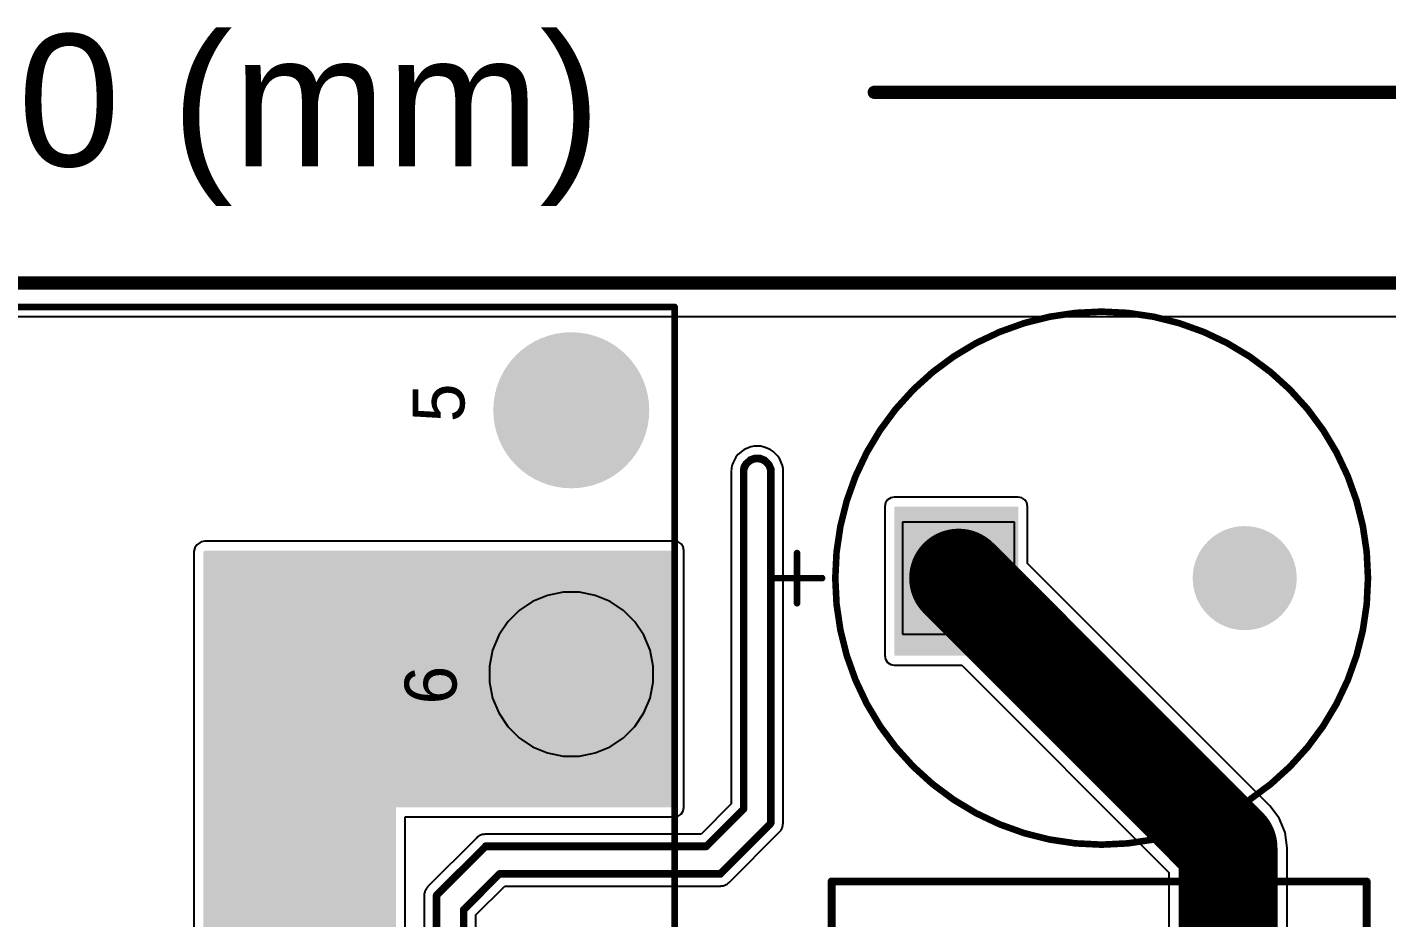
# Model space of a CAD drawing. Header units: millimetres. Extents: x -5 to 123, y 0 to 98.
# Drawn here: x 57.67 to 83.86, y 80.78 to 97.93 of the extents above; entities that cross this region are included whole.
import ezdxf

# ---------------------------------------------------------------- set-up
doc = ezdxf.new("R2010")
doc.units = ezdxf.units.MM
for name, color, linetype in [('BottomLayer', 5, 'Continuous'), ('BottomSolder', 6, 'Continuous'), ('Mechanical1', 6, 'Continuous'), ('Mechanical2', 216, 'Continuous'), ('MultiLayer', 9, 'Continuous'), ('PadHoleLayer', 156, 'Continuous'), ('TopLayer', 1, 'Continuous'), ('TopOverlay', 2, 'Continuous'), ('TopSolder', 216, 'Continuous')]:
    doc.layers.add(name, color=color, linetype=linetype)
doc.styles.add('Arial', font='', dxfattribs={"height": 0.2})
doc.styles.get('Arial').set_extended_font_data('Arial')

# ---------------------------------------------------------------- blocks, each defined once
blk = doc.blocks.new('TO_220_22')
at = {"layer": 'BottomLayer'}
blk.add_hatch(color=5, dxfattribs=at).paths.add_polyline_path([(-3.495, 0.955), (-1.585, 0.955), (-1.585, -0.955), (-3.495, -0.955)])
h = blk.add_hatch(color=5, dxfattribs=at)
edge = h.paths.add_edge_path()
edge.add_arc((0, 0), 0.955, 0, 360)
h = blk.add_hatch(color=5, dxfattribs=at)
edge = h.paths.add_edge_path()
edge.add_arc((2.54, 0), 0.955, 0, 360)
at = {"layer": 'BottomSolder'}
blk.add_hatch(color=6, dxfattribs=at).paths.add_polyline_path([(-3.597, 1.057), (-1.483, 1.057), (-1.483, -1.057), (-3.597, -1.057)])
h = blk.add_hatch(color=6, dxfattribs=at)
edge = h.paths.add_edge_path()
edge.add_arc((0, 0), 1.057, 0, 360)
h = blk.add_hatch(color=6, dxfattribs=at)
edge = h.paths.add_edge_path()
edge.add_arc((2.54, 0), 1.057, 0, 360)
at = {"layer": 'MultiLayer'}
blk.add_hatch(color=9, dxfattribs=at).paths.add_polyline_path([(-3.495, 0.955), (-1.585, 0.955), (-1.585, -0.955), (-3.495, -0.955)])
h = blk.add_hatch(color=9, dxfattribs=at)
edge = h.paths.add_edge_path()
edge.add_arc((0, 0), 0.955, 0, 360)
h = blk.add_hatch(color=9, dxfattribs=at)
edge = h.paths.add_edge_path()
edge.add_arc((2.54, 0), 0.955, 0, 360)
at = {"layer": 'PadHoleLayer'}
h = blk.add_hatch(color=156, dxfattribs=at)
edge = h.paths.add_edge_path()
edge.add_arc((-2.54, 0), 0.635, 0, 360)
h = blk.add_hatch(color=156, dxfattribs=at)
edge = h.paths.add_edge_path()
edge.add_arc((0, 0), 0.635, 0, 360)
h = blk.add_hatch(color=156, dxfattribs=at)
edge = h.paths.add_edge_path()
edge.add_arc((2.54, 0), 0.635, 0, 360)
at = {"layer": 'TopLayer'}
blk.add_hatch(color=1, dxfattribs=at).paths.add_polyline_path([(-3.495, 0.955), (-1.585, 0.955), (-1.585, -0.955), (-3.495, -0.955)])
h = blk.add_hatch(color=1, dxfattribs=at)
edge = h.paths.add_edge_path()
edge.add_arc((0, 0), 0.955, 0, 360)
h = blk.add_hatch(color=1, dxfattribs=at)
edge = h.paths.add_edge_path()
edge.add_arc((2.54, 0), 0.955, 0, 360)
at = {"layer": 'TopSolder'}
blk.add_hatch(color=216, dxfattribs=at).paths.add_polyline_path([(-3.597, 1.057), (-1.483, 1.057), (-1.483, -1.057), (-3.597, -1.057)])
h = blk.add_hatch(color=216, dxfattribs=at)
edge = h.paths.add_edge_path()
edge.add_arc((0, 0), 1.057, 0, 360)
h = blk.add_hatch(color=216, dxfattribs=at)
edge = h.paths.add_edge_path()
edge.add_arc((2.54, 0), 1.057, 0, 360)
at = {"layer": 'TopOverlay'}
for points, const_width in [([(5.1, 2.642), (-5.207, 2.642)], 0.152), ([(-5.207, 2.642), (-5.207, -1.958)], 0.152), ([(5.1, 2.642), (5.1, -1.958)], 0.152), ([(5.1, -1.958), (-5.207, -1.958)], 0.152), ([(-2.667, -2.286), (-2.794, -2.413)], 0.5), ([(-2.54, -2.413), (-2.667, -2.286)], 0.5), ([(-2.54, -2.413), (-2.794, -2.413)], 0.5)]:
    blk.add_lwpolyline(points, dxfattribs=dict(at, const_width=const_width))
for points, const_width in [([(-5.245, 2.642, 1), (-5.169, 2.642, 1)], 0.0762), ([(-5.245, 2.642, 1), (-5.169, 2.642, 1)], 0.0762), ([(5.062, 2.642, 1), (5.138, 2.642, 1)], 0.0762), ([(5.062, 2.642, 1), (5.138, 2.642, 1)], 0.0762), ([(-5.245, -1.958, 1), (-5.169, -1.958, 1)], 0.0762), ([(-5.245, -1.958, 1), (-5.169, -1.958, 1)], 0.0762), ([(-2.792, -2.286, 1), (-2.542, -2.286, 1)], 0.25), ([(-2.792, -2.286, 1), (-2.542, -2.286, 1)], 0.25), ([(5.062, -1.958, 1), (5.138, -1.958, 1)], 0.0762), ([(5.062, -1.958, 1), (5.138, -1.958, 1)], 0.0762), ([(-2.919, -2.413, 1), (-2.669, -2.413, 1)], 0.25), ([(-2.919, -2.413, 1), (-2.669, -2.413, 1)], 0.25), ([(-2.665, -2.413, 1), (-2.415, -2.413, 1)], 0.25), ([(-2.665, -2.413, 1), (-2.415, -2.413, 1)], 0.25)]:
    blk.add_lwpolyline(points, format="xyb", close=True, dxfattribs=dict(at, const_width=const_width))
blk = doc.blocks.new('L01_6332_23')
at = {"layer": 'BottomLayer'}
h = blk.add_hatch(color=5, dxfattribs=at)
edge = h.paths.add_edge_path()
edge.add_arc((17.78, -22.86), 1.4, 0, 360)
h = blk.add_hatch(color=5, dxfattribs=at)
edge = h.paths.add_edge_path()
edge.add_arc((22.86, -22.86), 1.4, 0, 360)
at = {"layer": 'BottomSolder'}
h = blk.add_hatch(color=6, dxfattribs=at)
edge = h.paths.add_edge_path()
edge.add_arc((17.78, -22.86), 1.502, 0, 360)
h = blk.add_hatch(color=6, dxfattribs=at)
edge = h.paths.add_edge_path()
edge.add_arc((22.86, -22.86), 1.502, 0, 360)
at = {"layer": 'MultiLayer'}
h = blk.add_hatch(color=9, dxfattribs=at)
edge = h.paths.add_edge_path()
edge.add_arc((17.78, -22.86), 1.4, 0, 360)
h = blk.add_hatch(color=9, dxfattribs=at)
edge = h.paths.add_edge_path()
edge.add_arc((22.86, -22.86), 1.4, 0, 360)
at = {"layer": 'PadHoleLayer'}
h = blk.add_hatch(color=156, dxfattribs=at)
edge = h.paths.add_edge_path()
edge.add_arc((17.78, -22.86), 0.75, 0, 360)
h = blk.add_hatch(color=156, dxfattribs=at)
edge = h.paths.add_edge_path()
edge.add_arc((22.86, -22.86), 0.75, 0, 360)
at = {"layer": 'TopLayer'}
h = blk.add_hatch(color=1, dxfattribs=at)
edge = h.paths.add_edge_path()
edge.add_arc((17.78, -22.86), 1.4, 0, 360)
h = blk.add_hatch(color=1, dxfattribs=at)
edge = h.paths.add_edge_path()
edge.add_arc((22.86, -22.86), 1.4, 0, 360)
at = {"layer": 'TopSolder'}
h = blk.add_hatch(color=216, dxfattribs=at)
edge = h.paths.add_edge_path()
edge.add_arc((17.78, -22.86), 1.502, 0, 360)
h = blk.add_hatch(color=216, dxfattribs=at)
edge = h.paths.add_edge_path()
edge.add_arc((22.86, -22.86), 1.502, 0, 360)
at = {"layer": 'TopOverlay', "const_width": 0.127}
for points in [[(24.85, 24.85), (24.85, -24.85)], [(-24.85, -24.85), (24.85, -24.85)]]:
    blk.add_lwpolyline(points, dxfattribs=at)
at = {"layer": 'TopOverlay', "const_width": 0.0635}
blk.add_lwpolyline([(24.818, -24.85, 1), (24.882, -24.85, 1)], format="xyb", close=True, dxfattribs=at)
blk.add_lwpolyline([(24.818, -24.85, 1), (24.882, -24.85, 1)], format="xyb", close=True, dxfattribs=at)
at = {"layer": 'TopOverlay'}
for s, p in [('6', (17.196, -20.65)), ('5', (22.631, -20.803))]:
    blk.add_text(s, height=1, dxfattribs=at).set_placement(p)
blk = doc.blocks.new('ELXZ350ELL471MJ20S_27')
at = {"layer": 'BottomLayer'}
blk.add_hatch(color=5, dxfattribs=at).paths.add_polyline_path([(-3.656, 0.9), (-1.856, 0.9), (-1.856, -0.9), (-3.656, -0.9)])
h = blk.add_hatch(color=5, dxfattribs=at)
edge = h.paths.add_edge_path()
edge.add_arc((2.756, 0), 0.9, 0, 360)
at = {"layer": 'BottomSolder'}
blk.add_hatch(color=6, dxfattribs=at).paths.add_polyline_path([(-3.757, 1.002), (-1.754, 1.002), (-1.754, -1.002), (-3.757, -1.002)])
h = blk.add_hatch(color=6, dxfattribs=at)
edge = h.paths.add_edge_path()
edge.add_arc((2.756, 0), 1.002, 0, 360)
at = {"layer": 'MultiLayer'}
blk.add_hatch(color=9, dxfattribs=at).paths.add_polyline_path([(-3.656, 0.9), (-1.856, 0.9), (-1.856, -0.9), (-3.656, -0.9)])
h = blk.add_hatch(color=9, dxfattribs=at)
edge = h.paths.add_edge_path()
edge.add_arc((2.756, 0), 0.9, 0, 360)
at = {"layer": 'PadHoleLayer'}
h = blk.add_hatch(color=156, dxfattribs=at)
edge = h.paths.add_edge_path()
edge.add_arc((-2.756, 0), 0.521, 0, 360)
h = blk.add_hatch(color=156, dxfattribs=at)
edge = h.paths.add_edge_path()
edge.add_arc((2.756, 0), 0.521, 0, 360)
at = {"layer": 'TopLayer'}
blk.add_hatch(color=1, dxfattribs=at).paths.add_polyline_path([(-3.656, 0.9), (-1.856, 0.9), (-1.856, -0.9), (-3.656, -0.9)])
h = blk.add_hatch(color=1, dxfattribs=at)
edge = h.paths.add_edge_path()
edge.add_arc((2.756, 0), 0.9, 0, 360)
at = {"layer": 'TopSolder'}
blk.add_hatch(color=216, dxfattribs=at).paths.add_polyline_path([(-3.757, 1.002), (-1.754, 1.002), (-1.754, -1.002), (-3.757, -1.002)])
h = blk.add_hatch(color=216, dxfattribs=at)
edge = h.paths.add_edge_path()
edge.add_arc((2.756, 0), 1.002, 0, 360)
at = {"layer": 'TopOverlay'}
for points, const_width in [([(5.131, 0, 1), (-5.131, 0, 1)], 0.127), ([(-5.899, 0.483, 1), (-5.836, 0.483, 1)], 0.0635), ([(-6.382, 0, 1), (-6.318, 0, 1)], 0.0635), ([(-5.417, 0, 1), (-5.353, 0, 1)], 0.0635), ([(-5.163, 0, 1), (-5.099, 0, 1)], 0.0635), ([(5.099, 0, 1), (5.163, 0, 1)], 0.0635), ([(-5.899, -0.483, 1), (-5.836, -0.483, 1)], 0.0635)]:
    blk.add_lwpolyline(points, format="xyb", close=True, dxfattribs=dict(at, const_width=const_width))
at = {"layer": 'TopOverlay', "const_width": 0.127}
for points in [[(-5.867, -0.483), (-5.867, 0.483)], [(-6.35, 0), (-5.385, 0)]]:
    blk.add_lwpolyline(points, dxfattribs=at)

msp = doc.modelspace()

# ---------------------------------------------------------------- hatches: boundary and pattern name
at = {"layer": 'BottomLayer'}
for points in [[(64.77, 87.833), (61.062, 87.833), (61.062, 9.398), (64.77, 9.398)], [(70.138, 82.906), (70.138, 87.849), (61.087, 87.849), (61.087, 82.906)]]:
    msp.add_hatch(color=5, dxfattribs=at).paths.add_polyline_path(points)
at = {"layer": 'TopLayer'}
msp.add_hatch(color=1, dxfattribs=at).paths.add_polyline_path([(74.371, 85.827), (76.759, 85.827), (76.759, 88.697), (74.371, 88.697)])

# ---------------------------------------------------------------- linework, layer by layer
at = {"layer": 'BottomLayer'}
for p, q in [((7.037, 92.354), (89.119, 92.354)), ((71.609, 89.845), (71.501, 89.805)), ((71.641, 89.851), (71.609, 89.845)), ((71.672, 89.857), (71.641, 89.851)), ((71.73, 89.857), (71.672, 89.857)), ((71.793, 89.857), (71.73, 89.857)), ((71.862, 89.843), (71.793, 89.857)), ((71.979, 89.795), (71.862, 89.843)), ((71.319, 89.647), (71.264, 89.546)), ((71.339, 89.672), (71.319, 89.647)), ((71.359, 89.697), (71.339, 89.672)), ((71.446, 89.772), (71.359, 89.697)), ((71.474, 89.788), (71.446, 89.772)), ((71.501, 89.805), (71.474, 89.788)), ((72.038, 89.755), (71.979, 89.795)), ((72.127, 89.666), (72.038, 89.755)), ((72.167, 89.607), (72.127, 89.666)), ((72.215, 89.49), (72.167, 89.607)), ((71.232, 89.392), (71.23, 89.385)), ((71.23, 89.385), (71.23, 89.382)), ((71.23, 89.382), (71.23, 82.971)), ((71.233, 89.411), (71.231, 89.404)), ((71.231, 89.404), (71.231, 89.399)), ((71.231, 89.399), (71.232, 89.392)), ((71.234, 89.424), (71.233, 89.419)), ((71.233, 89.419), (71.233, 89.411)), ((71.235, 89.428), (71.234, 89.424)), ((71.237, 89.437), (71.235, 89.428)), ((71.235, 89.428), (71.235, 89.428)), ((71.243, 89.485), (71.237, 89.438)), ((71.237, 89.438), (71.237, 89.438)), ((71.237, 89.438), (71.237, 89.437)), ((71.254, 89.515), (71.243, 89.485)), ((71.264, 89.546), (71.254, 89.515)), ((72.229, 89.421), (72.215, 89.49)), ((72.229, 89.358), (72.229, 89.421)), ((72.229, 89.357), (72.229, 89.358)), ((72.229, 89.358), (72.229, 89.358)), ((72.229, 82.601), (72.229, 89.357)), ((72.229, 89.357), (72.229, 89.357)), ((72.229, 89.357), (72.229, 89.357)), ((72.229, 89.357), (72.229, 89.357)), ((72.229, 89.357), (72.229, 89.357)), ((72.229, 89.357), (72.229, 89.357)), ((76.687, 88.397), (74.531, 88.397)), ((74.531, 88.397), (74.531, 86.241)), ((76.687, 86.241), (76.687, 88.397)), ((61.018, 88.017), (60.994, 88.001)), ((61.087, 88.031), (61.018, 88.017)), ((70.138, 88.031), (61.087, 88.031)), ((70.208, 88.017), (70.138, 88.031)), ((70.266, 87.978), (70.208, 88.017)), ((60.894, 87.903), (60.88, 87.833)), ((60.88, 87.833), (60.88, 9.398)), ((60.933, 87.961), (60.894, 87.903)), ((60.992, 88.001), (60.933, 87.961)), ((60.994, 88.001), (60.992, 88.001)), ((70.306, 87.919), (70.266, 87.978)), ((70.319, 87.849), (70.306, 87.919)), ((70.319, 82.906), (70.319, 87.849)), ((74.531, 86.241), (76.687, 86.241)), ((70.208, 82.738), (70.266, 82.777)), ((70.266, 82.777), (70.306, 82.836)), ((70.306, 82.836), (70.319, 82.906)), ((71.23, 82.971), (70.65, 82.39)), ((64.951, 71.657), (64.951, 82.724)), ((64.951, 82.724), (70.138, 82.724)), ((70.138, 82.724), (70.208, 82.738)), ((72.208, 82.501), (72.213, 82.513)), ((72.213, 82.513), (72.215, 82.525)), ((72.215, 82.525), (72.216, 82.53)), ((72.215, 82.525), (72.215, 82.525)), ((72.216, 82.53), (72.218, 82.535)), ((72.218, 82.535), (72.223, 82.547)), ((72.218, 82.535), (72.218, 82.535)), ((72.223, 82.547), (72.225, 82.559)), ((72.225, 82.577), (72.226, 82.582)), ((72.225, 82.559), (72.225, 82.577)), ((72.226, 82.582), (72.229, 82.595)), ((72.226, 82.582), (72.226, 82.582)), ((72.229, 82.595), (72.229, 82.601)), ((72.229, 82.601), (72.229, 82.601)), ((66.316, 82.309), (65.381, 81.374)), ((66.319, 82.311), (66.316, 82.309)), ((66.32, 82.312), (66.319, 82.311)), ((66.321, 82.314), (66.32, 82.312)), ((66.328, 82.323), (66.321, 82.314)), ((66.321, 82.314), (66.321, 82.314)), ((66.339, 82.333), (66.328, 82.323)), ((66.348, 82.338), (66.339, 82.333)), ((66.349, 82.339), (66.348, 82.338)), ((66.351, 82.34), (66.349, 82.339)), ((66.358, 82.344), (66.351, 82.34)), ((66.365, 82.35), (66.358, 82.344)), ((66.366, 82.351), (66.365, 82.35)), ((66.367, 82.352), (66.366, 82.351)), ((66.376, 82.358), (66.367, 82.352)), ((66.389, 82.366), (66.376, 82.358)), ((66.399, 82.369), (66.389, 82.366)), ((66.4, 82.369), (66.399, 82.369)), ((66.402, 82.369), (66.4, 82.369)), ((66.41, 82.372), (66.402, 82.369)), ((66.419, 82.376), (66.41, 82.372)), ((66.42, 82.377), (66.419, 82.376)), ((66.421, 82.377), (66.42, 82.377)), ((66.43, 82.381), (66.421, 82.377)), ((66.446, 82.385), (66.43, 82.381)), ((66.456, 82.386), (66.446, 82.385)), ((66.457, 82.386), (66.456, 82.386)), ((66.459, 82.386), (66.457, 82.386)), ((66.468, 82.386), (66.459, 82.386)), ((66.489, 82.39), (66.468, 82.386)), ((66.497, 82.39), (66.489, 82.39)), ((70.65, 82.39), (66.497, 82.39)), ((71.192, 81.462), (72.161, 82.432)), ((72.161, 82.432), (72.168, 82.442)), ((72.168, 82.442), (72.171, 82.447)), ((72.168, 82.442), (72.168, 82.442)), ((72.171, 82.447), (72.184, 82.459)), ((72.184, 82.459), (72.191, 82.47)), ((72.191, 82.47), (72.198, 82.486)), ((72.198, 82.486), (72.201, 82.491)), ((72.201, 82.491), (72.208, 82.501)), ((72.201, 82.491), (72.201, 82.491)), ((71.172, 81.448), (71.187, 81.458)), ((71.187, 81.458), (71.192, 81.462)), ((71.192, 81.462), (71.192, 81.462)), ((71.192, 81.462), (71.192, 81.462)), ((65.316, 81.224), (65.314, 81.212)), ((65.314, 81.212), (65.314, 81.205)), ((65.314, 81.205), (65.314, 72.286)), ((65.317, 81.229), (65.316, 81.224)), ((65.316, 81.224), (65.316, 81.224)), ((65.32, 81.259), (65.317, 81.247)), ((65.317, 81.247), (65.317, 81.229)), ((65.325, 81.271), (65.32, 81.259)), ((65.327, 81.276), (65.325, 81.271)), ((65.325, 81.271), (65.325, 81.271)), ((65.328, 81.281), (65.327, 81.276)), ((65.33, 81.293), (65.328, 81.281)), ((65.328, 81.281), (65.328, 81.281)), ((65.335, 81.305), (65.33, 81.293)), ((65.342, 81.315), (65.335, 81.305)), ((65.345, 81.32), (65.342, 81.315)), ((65.342, 81.315), (65.342, 81.315)), ((65.352, 81.336), (65.345, 81.32)), ((65.359, 81.347), (65.352, 81.336)), ((65.371, 81.359), (65.359, 81.347)), ((65.374, 81.364), (65.371, 81.359)), ((65.381, 81.374), (65.374, 81.364)), ((65.374, 81.364), (65.374, 81.364)), ((66.312, 80.835), (66.867, 81.39)), ((66.867, 81.39), (71.018, 81.39)), ((71.018, 81.39), (71.025, 81.39)), ((71.025, 81.39), (71.037, 81.393)), ((71.037, 81.393), (71.042, 81.394)), ((71.037, 81.393), (71.037, 81.393)), ((71.042, 81.394), (71.06, 81.394)), ((71.06, 81.394), (71.072, 81.396)), ((71.072, 81.396), (71.089, 81.403)), ((71.089, 81.403), (71.094, 81.404)), ((71.094, 81.404), (71.106, 81.407)), ((71.094, 81.404), (71.094, 81.404)), ((71.106, 81.407), (71.118, 81.412)), ((71.118, 81.412), (71.133, 81.421)), ((71.133, 81.421), (71.149, 81.428)), ((71.149, 81.428), (71.16, 81.435)), ((71.16, 81.435), (71.172, 81.448)), ((66.312, 72.288), (66.312, 80.835))]:
    msp.add_line(p, q, dxfattribs=at)
at = {"layer": 'Mechanical1', "const_width": 0.254}
msp.add_lwpolyline([(73.984, 96.672), (123, 96.672)], dxfattribs=at)
at = {"layer": 'Mechanical1', "const_width": 0.127}
msp.add_lwpolyline([(73.921, 96.672, 1), (74.048, 96.672, 1)], format="xyb", close=True, dxfattribs=at)
at = {"layer": 'Mechanical2'}
for points, const_width in [([(0, 93), (123, 93)], 0.254), ([(71.476, 82.869), (71.476, 89.383)], 0.127), ([(71.984, 82.601), (71.984, 89.357)], 0.127), ([(70.752, 82.145), (71.476, 82.869)], 0.127), ([(71.018, 81.636), (71.984, 82.601)], 0.127), ([(65.559, 81.205), (66.497, 82.144)], 0.127), ([(66.497, 82.145), (70.752, 82.145)], 0.127), ([(66.067, 80.937), (66.766, 81.636)], 0.127), ([(66.766, 81.636), (71.018, 81.636)], 0.127), ([(65.559, 72.314), (65.559, 81.205)], 0.127), ([(66.067, 72.288), (66.067, 80.937)], 0.127)]:
    msp.add_lwpolyline(points, dxfattribs=dict(at, const_width=const_width))
at = {"layer": 'Mechanical2', "const_width": 0.127}
for points in [[(71.476, 89.358, -0.414214), (71.73, 89.612)], [(71.73, 89.612, -0.414214), (71.984, 89.358)]]:
    msp.add_lwpolyline(points, format="xyb", dxfattribs=at)
at = {"layer": 'Mechanical2', "const_width": 0.0635}
for points in [[(71.698, 89.612, 1), (71.761, 89.612, 1)], [(71.698, 89.612, 1), (71.761, 89.612, 1)], [(71.444, 89.383, 1), (71.507, 89.383, 1)], [(71.444, 89.358, 1), (71.507, 89.358, 1)], [(71.952, 89.357, 1), (72.015, 89.357, 1)], [(71.952, 89.358, 1), (72.015, 89.358, 1)], [(71.444, 82.869, 1), (71.507, 82.869, 1)], [(71.444, 82.869, 1), (71.507, 82.869, 1)], [(71.952, 82.601, 1), (72.015, 82.601, 1)], [(71.952, 82.601, 1), (72.015, 82.601, 1)], [(66.465, 82.145, 1), (66.529, 82.145, 1)], [(66.465, 82.144, 1), (66.529, 82.144, 1)], [(70.72, 82.145, 1), (70.783, 82.145, 1)], [(70.72, 82.145, 1), (70.783, 82.145, 1)], [(66.734, 81.636, 1), (66.797, 81.636, 1)], [(66.734, 81.636, 1), (66.797, 81.636, 1)], [(70.987, 81.636, 1), (71.05, 81.636, 1)], [(70.987, 81.636, 1), (71.05, 81.636, 1)], [(65.527, 81.205, 1), (65.591, 81.205, 1)], [(65.527, 81.205, 1), (65.591, 81.205, 1)], [(66.035, 80.937, 1), (66.099, 80.937, 1)], [(66.035, 80.937, 1), (66.099, 80.937, 1)]]:
    msp.add_lwpolyline(points, format="xyb", close=True, dxfattribs=at)
at = {"layer": 'MultiLayer'}
for p, q in [((71.565, 89.635), (71.478, 89.56)), ((71.565, 89.635), (71.478, 89.56)), ((71.672, 89.676), (71.565, 89.635)), ((71.672, 89.676), (71.565, 89.635)), ((71.73, 89.676), (71.672, 89.676)), ((71.73, 89.676), (71.672, 89.676)), ((71.793, 89.676), (71.73, 89.676)), ((71.793, 89.676), (71.73, 89.676)), ((71.91, 89.627), (71.793, 89.676)), ((71.91, 89.627), (71.793, 89.676)), ((71.999, 89.538), (71.91, 89.627)), ((71.999, 89.538), (71.91, 89.627)), ((71.413, 89.395), (71.412, 89.39)), ((71.413, 89.395), (71.412, 89.39)), ((71.412, 89.39), (71.412, 89.385)), ((71.412, 89.39), (71.412, 89.385)), ((71.412, 89.385), (71.412, 89.383)), ((71.412, 89.385), (71.412, 89.383)), ((71.412, 89.383), (71.412, 89.383)), ((71.412, 89.383), (71.412, 82.896)), ((71.412, 89.383), (71.412, 89.383)), ((71.412, 89.383), (71.412, 82.896)), ((71.414, 89.4), (71.413, 89.395)), ((71.414, 89.4), (71.413, 89.395)), ((71.415, 89.402), (71.414, 89.4)), ((71.415, 89.402), (71.414, 89.4)), ((71.423, 89.459), (71.415, 89.402)), ((71.423, 89.459), (71.415, 89.402)), ((71.478, 89.56), (71.423, 89.459)), ((71.478, 89.56), (71.423, 89.459)), ((72.047, 89.421), (71.999, 89.538)), ((72.047, 89.421), (71.999, 89.538)), ((72.042, 89.332), (72.043, 89.335)), ((72.043, 89.329), (72.042, 89.332)), ((72.043, 89.335), (72.045, 89.341)), ((72.045, 89.323), (72.043, 89.329)), ((72.045, 89.341), (72.047, 89.348)), ((72.047, 89.316), (72.045, 89.323)), ((72.047, 89.358), (72.047, 89.421)), ((72.047, 89.358), (72.047, 89.421)), ((72.047, 89.357), (72.047, 89.358)), ((72.047, 89.358), (72.047, 89.358)), ((72.047, 89.358), (72.047, 89.358)), ((72.047, 89.358), (72.047, 89.358)), ((72.047, 89.358), (72.047, 89.358)), ((72.047, 89.358), (72.047, 89.358)), ((72.047, 89.354), (72.047, 89.358)), ((72.047, 89.358), (72.047, 89.358)), ((72.047, 82.601), (72.047, 89.357)), ((72.047, 89.357), (72.047, 89.357)), ((72.047, 89.357), (72.047, 89.357)), ((72.047, 89.357), (72.047, 89.357)), ((72.047, 89.357), (72.047, 89.357)), ((72.047, 89.357), (72.047, 89.357)), ((72.047, 89.348), (72.047, 89.354)), ((72.047, 89.31), (72.047, 89.316)), ((72.047, 89.306), (72.047, 89.31)), ((72.047, 82.601), (72.047, 89.306)), ((71.412, 82.896), (70.725, 82.209)), ((71.412, 82.896), (70.725, 82.209)), ((71.064, 81.59), (72.029, 82.556)), ((71.064, 81.59), (72.029, 82.556)), ((72.029, 82.556), (72.033, 82.56)), ((72.029, 82.556), (72.033, 82.56)), ((72.033, 82.56), (72.04, 82.571)), ((72.033, 82.56), (72.04, 82.571)), ((72.04, 82.571), (72.045, 82.582)), ((72.04, 82.571), (72.045, 82.582)), ((72.045, 82.582), (72.047, 82.595)), ((72.045, 82.582), (72.047, 82.595)), ((72.047, 82.595), (72.047, 82.601)), ((72.047, 82.601), (72.047, 82.601)), ((72.047, 82.595), (72.047, 82.601)), ((72.047, 82.601), (72.047, 82.601)), ((66.444, 82.181), (65.514, 81.251)), ((66.444, 82.181), (65.514, 81.251)), ((66.449, 82.188), (66.444, 82.181)), ((66.449, 82.188), (66.444, 82.181)), ((66.444, 82.181), (66.444, 82.181)), ((66.444, 82.181), (66.444, 82.181)), ((66.46, 82.198), (66.449, 82.188)), ((66.46, 82.198), (66.449, 82.188)), ((66.474, 82.205), (66.46, 82.198)), ((66.474, 82.205), (66.46, 82.198)), ((66.489, 82.209), (66.474, 82.205)), ((66.489, 82.209), (66.474, 82.205)), ((66.497, 82.209), (66.489, 82.209)), ((66.497, 82.209), (66.489, 82.209)), ((70.725, 82.209), (66.497, 82.209)), ((70.725, 82.209), (66.497, 82.209)), ((66.131, 80.91), (66.792, 81.572)), ((66.131, 80.91), (66.792, 81.572)), ((66.792, 81.572), (71.018, 81.572)), ((66.792, 81.572), (71.018, 81.572)), ((71.018, 81.572), (71.025, 81.572)), ((71.018, 81.572), (71.025, 81.572)), ((71.025, 81.572), (71.037, 81.574)), ((71.025, 81.572), (71.037, 81.574)), ((71.037, 81.574), (71.049, 81.579)), ((71.037, 81.574), (71.049, 81.579)), ((71.049, 81.579), (71.059, 81.586)), ((71.049, 81.579), (71.059, 81.586)), ((71.059, 81.586), (71.064, 81.59)), ((71.059, 81.586), (71.064, 81.59)), ((71.064, 81.59), (71.064, 81.59)), ((71.064, 81.59), (71.064, 81.59)), ((65.498, 81.224), (65.495, 81.212)), ((65.498, 81.224), (65.495, 81.212)), ((65.495, 81.212), (65.495, 81.205)), ((65.495, 81.212), (65.495, 81.205)), ((65.495, 81.205), (65.495, 81.205)), ((65.495, 81.205), (65.495, 72.288)), ((65.495, 81.205), (65.495, 81.205)), ((65.495, 81.205), (65.495, 72.288)), ((65.502, 81.236), (65.498, 81.224)), ((65.502, 81.236), (65.498, 81.224)), ((65.509, 81.246), (65.502, 81.236)), ((65.509, 81.246), (65.502, 81.236)), ((65.514, 81.251), (65.509, 81.246)), ((65.514, 81.251), (65.509, 81.246)), ((66.131, 72.288), (66.131, 80.91)), ((66.131, 72.288), (66.131, 80.91))]:
    msp.add_line(p, q, dxfattribs=at)
at = {"layer": 'TopLayer'}
for p, q in [((7.725, 92.354), (89.119, 92.354)), ((71.609, 89.845), (71.501, 89.805)), ((71.641, 89.851), (71.609, 89.845)), ((71.672, 89.857), (71.641, 89.851)), ((71.73, 89.857), (71.672, 89.857)), ((71.793, 89.857), (71.73, 89.857)), ((71.862, 89.843), (71.793, 89.857)), ((71.979, 89.795), (71.862, 89.843)), ((71.319, 89.647), (71.264, 89.546)), ((71.339, 89.672), (71.319, 89.647)), ((71.359, 89.697), (71.339, 89.672)), ((71.446, 89.772), (71.359, 89.697)), ((71.474, 89.788), (71.446, 89.772)), ((71.501, 89.805), (71.474, 89.788)), ((72.038, 89.755), (71.979, 89.795)), ((72.127, 89.666), (72.038, 89.755)), ((72.167, 89.607), (72.127, 89.666)), ((72.215, 89.49), (72.167, 89.607)), ((71.232, 89.392), (71.23, 89.385)), ((71.23, 89.385), (71.23, 89.382)), ((71.23, 89.382), (71.23, 82.971)), ((71.233, 89.411), (71.231, 89.404)), ((71.231, 89.404), (71.231, 89.399)), ((71.231, 89.399), (71.232, 89.392)), ((71.234, 89.424), (71.233, 89.419)), ((71.233, 89.419), (71.233, 89.411)), ((71.235, 89.428), (71.234, 89.424)), ((71.237, 89.437), (71.235, 89.428)), ((71.235, 89.428), (71.235, 89.428)), ((71.243, 89.485), (71.237, 89.438)), ((71.237, 89.438), (71.237, 89.438)), ((71.237, 89.438), (71.237, 89.437)), ((71.254, 89.515), (71.243, 89.485)), ((71.264, 89.546), (71.254, 89.515)), ((72.229, 89.421), (72.215, 89.49)), ((72.229, 89.358), (72.229, 89.421)), ((72.229, 89.357), (72.229, 89.358)), ((72.229, 89.358), (72.229, 89.358)), ((72.229, 82.601), (72.229, 89.357)), ((72.229, 89.357), (72.229, 89.357)), ((72.229, 89.357), (72.229, 89.357)), ((72.229, 89.357), (72.229, 89.357)), ((72.229, 89.357), (72.229, 89.357)), ((72.229, 89.357), (72.229, 89.357)), ((74.243, 88.825), (74.204, 88.766)), ((74.302, 88.864), (74.243, 88.825)), ((74.371, 88.878), (74.302, 88.864)), ((76.759, 88.878), (74.371, 88.878)), ((76.828, 88.864), (76.759, 88.878)), ((76.887, 88.825), (76.828, 88.864)), ((76.926, 88.766), (76.887, 88.825)), ((74.204, 88.766), (74.19, 88.697)), ((74.19, 88.697), (74.19, 85.827)), ((76.94, 88.697), (76.926, 88.766)), ((76.94, 87.6), (76.94, 88.697)), ((81.607, 82.934), (76.94, 87.6)), ((67.688, 86.988), (67.401, 86.869)), ((67.993, 87.049), (67.688, 86.988)), ((68.304, 87.049), (67.993, 87.049)), ((68.608, 86.988), (68.304, 87.049)), ((68.896, 86.869), (68.608, 86.988)), ((67.142, 86.697), (66.923, 86.477)), ((67.401, 86.869), (67.142, 86.697)), ((69.154, 86.697), (68.896, 86.869)), ((69.374, 86.477), (69.154, 86.697)), ((66.923, 86.477), (66.75, 86.218)), ((69.546, 86.218), (69.374, 86.477)), ((66.75, 86.218), (66.631, 85.931)), ((69.665, 85.931), (69.546, 86.218)), ((66.631, 85.931), (66.57, 85.626)), ((69.726, 85.626), (69.665, 85.931)), ((74.19, 85.827), (74.204, 85.757)), ((74.204, 85.757), (74.243, 85.698)), ((74.243, 85.698), (74.302, 85.659)), ((74.302, 85.659), (74.371, 85.645)), ((66.57, 85.626), (66.57, 85.316)), ((69.726, 85.316), (69.726, 85.626)), ((74.371, 85.645), (75.671, 85.645)), ((75.671, 85.645), (79.661, 81.655)), ((66.57, 85.316), (66.631, 85.011)), ((69.665, 85.011), (69.726, 85.316)), ((66.631, 85.011), (66.75, 84.724)), ((69.546, 84.724), (69.665, 85.011)), ((66.75, 84.724), (66.923, 84.465)), ((69.374, 84.465), (69.546, 84.724)), ((66.923, 84.465), (67.142, 84.245)), ((69.154, 84.245), (69.374, 84.465)), ((67.142, 84.245), (67.401, 84.073)), ((68.896, 84.073), (69.154, 84.245)), ((67.401, 84.073), (67.688, 83.954)), ((67.688, 83.954), (67.993, 83.893)), ((67.993, 83.893), (68.304, 83.893)), ((68.304, 83.893), (68.608, 83.954)), ((68.608, 83.954), (68.896, 84.073)), ((71.23, 82.971), (70.65, 82.39)), ((81.788, 82.697), (81.607, 82.934)), ((72.208, 82.501), (72.213, 82.513)), ((72.213, 82.513), (72.215, 82.525)), ((72.215, 82.525), (72.216, 82.53)), ((72.215, 82.525), (72.215, 82.525)), ((72.216, 82.53), (72.218, 82.535)), ((72.218, 82.535), (72.223, 82.547)), ((72.218, 82.535), (72.218, 82.535)), ((72.223, 82.547), (72.225, 82.559)), ((72.225, 82.577), (72.226, 82.582)), ((72.225, 82.559), (72.225, 82.577)), ((72.226, 82.582), (72.229, 82.595)), ((72.226, 82.582), (72.226, 82.582)), ((72.229, 82.595), (72.229, 82.601)), ((72.229, 82.601), (72.229, 82.601)), ((81.902, 82.423), (81.788, 82.697)), ((66.316, 82.309), (65.381, 81.374)), ((66.319, 82.311), (66.316, 82.309)), ((66.32, 82.312), (66.319, 82.311)), ((66.321, 82.314), (66.32, 82.312)), ((66.328, 82.323), (66.321, 82.314)), ((66.321, 82.314), (66.321, 82.314)), ((66.339, 82.333), (66.328, 82.323)), ((66.348, 82.338), (66.339, 82.333)), ((66.349, 82.339), (66.348, 82.338)), ((66.351, 82.34), (66.349, 82.339)), ((66.358, 82.344), (66.351, 82.34)), ((66.365, 82.35), (66.358, 82.344)), ((66.366, 82.351), (66.365, 82.35)), ((66.367, 82.352), (66.366, 82.351)), ((66.376, 82.358), (66.367, 82.352)), ((66.389, 82.366), (66.376, 82.358)), ((66.399, 82.369), (66.389, 82.366)), ((66.4, 82.369), (66.399, 82.369)), ((66.402, 82.369), (66.4, 82.369)), ((66.41, 82.372), (66.402, 82.369)), ((66.419, 82.376), (66.41, 82.372)), ((66.42, 82.377), (66.419, 82.376)), ((66.421, 82.377), (66.42, 82.377)), ((66.43, 82.381), (66.421, 82.377)), ((66.446, 82.385), (66.43, 82.381)), ((66.456, 82.386), (66.446, 82.385)), ((66.457, 82.386), (66.456, 82.386)), ((66.459, 82.386), (66.457, 82.386)), ((66.468, 82.386), (66.459, 82.386)), ((66.489, 82.39), (66.468, 82.386)), ((66.497, 82.39), (66.489, 82.39)), ((70.65, 82.39), (66.497, 82.39)), ((71.192, 81.462), (72.161, 82.432)), ((72.161, 82.432), (72.168, 82.442)), ((72.168, 82.442), (72.171, 82.447)), ((72.168, 82.442), (72.168, 82.442)), ((72.171, 82.447), (72.184, 82.459)), ((72.184, 82.459), (72.191, 82.47)), ((72.191, 82.47), (72.198, 82.486)), ((72.198, 82.486), (72.201, 82.491)), ((72.201, 82.491), (72.208, 82.501)), ((72.201, 82.491), (72.201, 82.491)), ((81.941, 82.127), (81.902, 82.423)), ((81.941, 80.279), (81.941, 82.127)), ((71.172, 81.448), (71.187, 81.458)), ((71.187, 81.458), (71.192, 81.462)), ((71.192, 81.462), (71.192, 81.462)), ((71.192, 81.462), (71.192, 81.462)), ((79.661, 81.655), (79.661, 79.524)), ((65.316, 81.224), (65.314, 81.212)), ((65.314, 81.212), (65.314, 81.205)), ((65.314, 81.205), (65.314, 72.286)), ((65.317, 81.229), (65.316, 81.224)), ((65.316, 81.224), (65.316, 81.224)), ((65.32, 81.259), (65.317, 81.247)), ((65.317, 81.247), (65.317, 81.229)), ((65.325, 81.271), (65.32, 81.259)), ((65.327, 81.276), (65.325, 81.271)), ((65.325, 81.271), (65.325, 81.271)), ((65.328, 81.281), (65.327, 81.276)), ((65.33, 81.293), (65.328, 81.281)), ((65.328, 81.281), (65.328, 81.281)), ((65.335, 81.305), (65.33, 81.293)), ((65.342, 81.315), (65.335, 81.305)), ((65.345, 81.32), (65.342, 81.315)), ((65.342, 81.315), (65.342, 81.315)), ((65.352, 81.336), (65.345, 81.32)), ((65.359, 81.347), (65.352, 81.336)), ((65.371, 81.359), (65.359, 81.347)), ((65.374, 81.364), (65.371, 81.359)), ((65.381, 81.374), (65.374, 81.364)), ((65.374, 81.364), (65.374, 81.364)), ((66.312, 80.835), (66.867, 81.39)), ((66.867, 81.39), (71.018, 81.39)), ((71.018, 81.39), (71.025, 81.39)), ((71.025, 81.39), (71.037, 81.393)), ((71.037, 81.393), (71.042, 81.394)), ((71.037, 81.393), (71.037, 81.393)), ((71.042, 81.394), (71.06, 81.394)), ((71.06, 81.394), (71.072, 81.396)), ((71.072, 81.396), (71.089, 81.403)), ((71.089, 81.403), (71.094, 81.404)), ((71.094, 81.404), (71.106, 81.407)), ((71.094, 81.404), (71.094, 81.404)), ((71.106, 81.407), (71.118, 81.412)), ((71.118, 81.412), (71.133, 81.421)), ((71.133, 81.421), (71.149, 81.428)), ((71.149, 81.428), (71.16, 81.435)), ((71.16, 81.435), (71.172, 81.448)), ((66.312, 72.288), (66.312, 80.835))]:
    msp.add_line(p, q, dxfattribs=at)
at = {"layer": 'TopLayer', "const_width": 1.905}
for points in [[(75.609, 87.319), (80.801, 82.127)], [(80.801, 79.524), (80.801, 82.127)]]:
    msp.add_lwpolyline(points, dxfattribs=at)
at = {"layer": 'TopLayer', "const_width": 0.952}
for points in [[(75.133, 87.319, 1), (76.085, 87.319, 1)], [(80.325, 82.127, 1), (81.277, 82.127, 1)], [(80.325, 82.127, 1), (81.277, 82.127, 1)]]:
    msp.add_lwpolyline(points, format="xyb", close=True, dxfattribs=at)

# ---------------------------------------------------------------- block references
for name, p, rotation in [('L01_6332_23', (45.288, 67.691), 90), ('TO_220_22', (78.263, 79.521), 180)]:
    msp.add_blockref(name, p, dxfattribs=dict(rotation=rotation))
msp.add_blockref('ELXZ350ELL471MJ20S_27', (78.365, 87.319))

# ---------------------------------------------------------------- texts
at = {"layer": 'Mechanical1', "style": 'Arial'}
msp.add_text('123.00 (mm)', height=2.54, dxfattribs=at).set_placement((48.609, 95.25))

doc.saveas('drawing.dxf')
